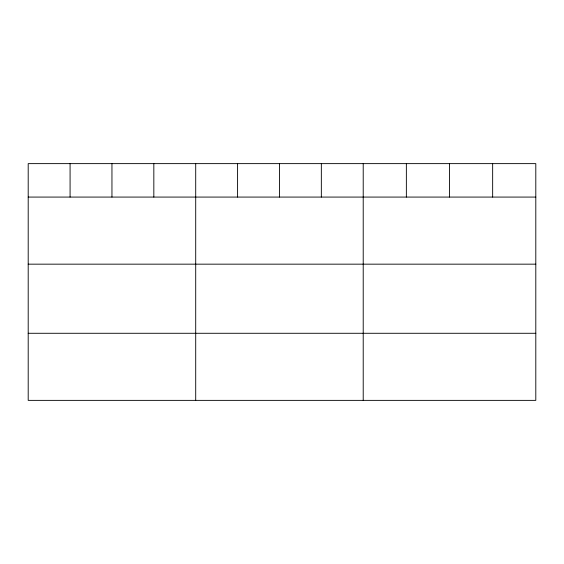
<?xml version="1.0" encoding="UTF-8"?>
<svg xmlns="http://www.w3.org/2000/svg" width="564" height="564" viewBox="0 0 564 564"><rect width="100%" height="100%" fill="white"/><g stroke="black" fill="none" stroke-linecap="round" stroke-linejoin="round"><path stroke-width="0.85" d="M535.8 197.076L535.8 400.369L28.2 400.369L28.2 163.63L535.8 163.63L535.8 197.076L28.2 197.076M28.2 264.163L535.8 264.163M28.2 333.282L535.8 333.282M492.654 163.63L492.654 197.076M449.508 163.63L449.508 197.076M406.362 163.63L406.362 197.076M363.216 163.63L363.216 400.369M321.339 163.63L321.339 197.076M279.462 163.63L279.462 197.076M237.585 163.63L237.585 197.076M195.708 163.63L195.708 400.369M153.831 163.63L153.831 197.076M111.954 163.63L111.954 197.076M70.077 163.63L70.077 197.076"/></g></svg>
